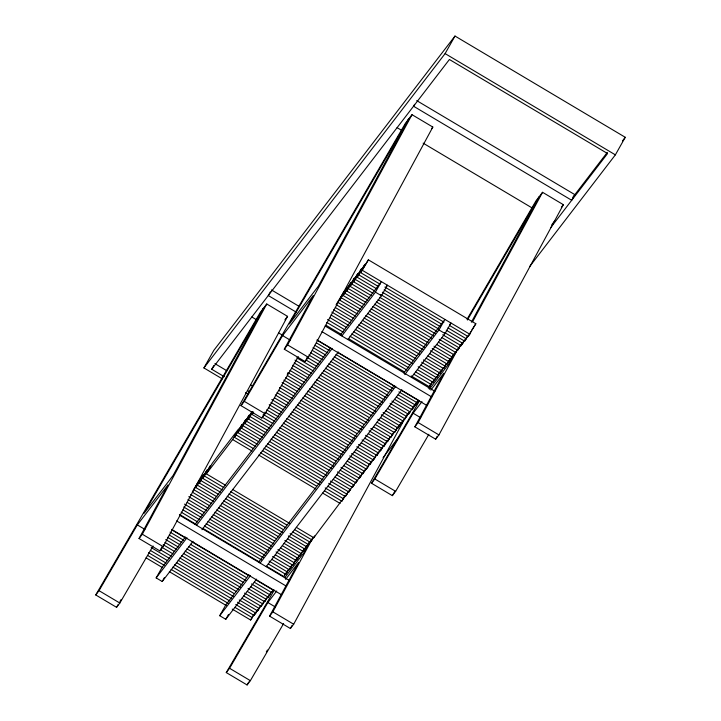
<?xml version="1.0" encoding="UTF-8"?>
<svg xmlns="http://www.w3.org/2000/svg" width="721" height="721" viewBox="0 0 721 721"><rect width="100%" height="100%" fill="white"/><g stroke="black" fill="none" stroke-linecap="round" stroke-linejoin="round"><path stroke-width="1.08" d="M95.74 594.951L260.173 312.563L266.752 303.992L287.562 316.366L163.144 546.608L159.855 550.889L139.045 538.515L168.02 484.9L137.323 524.906L99.029 590.67L95.74 594.951L116.55 607.325L119.839 603.044L153.068 545.986M139.045 538.515L142.334 534.234L266.752 303.992M159.855 550.889L161.441 547.969M241.003 405.644L405.436 123.255L412.015 114.684L432.825 127.058L308.408 357.292L305.118 361.582L284.308 349.207L313.284 295.583L282.587 335.589L244.293 401.354L241.003 405.644L261.813 418.018L265.103 413.728L298.332 356.67M284.308 349.207L287.598 344.917L412.015 114.684M305.118 361.582L307.227 357.679M405.283 417.702L293.681 624.224L290.392 628.514L269.582 616.14L298.557 562.524L285.597 579.414M309.543 542.183L303.667 553.061L284.75 577.719M269.582 616.14L272.871 611.85L312.914 537.74M290.392 628.514L291.969 625.585M467.037 319.268L535.973 200.88L542.553 192.3L563.362 204.683L438.945 434.916L435.655 439.206L414.845 426.823L443.821 373.208L430.861 390.106M454.275 353.858L448.931 363.745L429.337 389.286M471.381 322.206L539.263 196.59L467.406 319.989M414.845 426.823L418.135 422.542L457.114 350.406M472.597 321.746L542.553 192.3M435.655 439.206L437.232 436.277M222.293 378.867L203.917 367.935L213.804 350.379L454.996 36.05L625.26 137.296L615.364 154.853L529.719 266.473M224.258 376.704L211.722 369.251L213.831 365.502M270.393 291.789L268.284 295.538L296.25 312.166M193.372 490.199L199.978 479.294L192.291 492.119L211.659 503.628M195.806 487.54L203.493 474.724L195.806 487.54L215.164 499.058M199.311 482.971L206.999 470.155L199.311 482.971L218.67 494.489M202.817 478.402L210.505 465.577L202.817 478.402L222.176 489.91M206.323 473.832L212.262 463.297L238.57 429.004L232.64 439.54L206.323 473.832L225.691 485.341M414.602 104.356L413.548 106.23L571.699 200.276L574.862 194.652L416.711 100.607M203.917 367.935L445.109 53.606L454.996 36.05M234.388 437.25L242.085 424.435L234.388 437.25L253.756 448.768M193.048 541.327L162.216 581.505L156.16 577.909L162.099 567.373L185.396 537.01M237.903 432.681L245.591 419.856L237.903 432.681L257.262 444.19M241.409 428.103L249.096 415.287L241.409 428.103L260.768 439.621M264.283 435.051L244.915 423.533L252.026 411.475M244.915 423.533L252.071 411.673M267.788 430.473L248.43 418.964L252.206 412.259M248.43 418.964L252.882 411.889M271.294 425.904L251.935 414.395L253.017 412.475M162.216 581.505L164.37 577.674M355.489 316.177L336.13 304.659L343.818 291.843M339.636 300.089L347.333 287.273L339.636 300.089L359.004 311.607M343.151 295.52L350.839 282.695L343.151 295.52L362.51 307.029M346.657 290.942L354.344 278.126L346.657 290.942L366.016 302.459M350.163 286.372L357.85 273.556L350.163 286.372L369.522 297.89M353.669 281.803L361.365 268.978L353.669 281.803L373.036 293.312M357.183 277.234L364.871 264.409L357.183 277.234L376.542 288.742M380.048 284.173L360.689 272.655L368.377 259.839L475.833 323.738L468.145 336.554L449.751 325.622M360.689 272.655L368.377 259.839M341.853 335.914L375.425 292.158L381.364 281.623L340.249 335.202M347.901 339.51L381.481 295.754L387.411 285.219L385.356 287.895M256.613 579.125L225.781 619.303L219.725 615.707L225.664 605.171L248.961 574.808M225.781 619.303L228.476 614.517M232.234 609.083L250.629 620.024L253.332 615.238M250.629 620.024L254.54 613.904M235.749 604.513L254.143 615.455L256.838 610.66M254.143 615.455L258.055 609.335M239.255 599.944L257.649 610.876L260.344 606.091M257.649 610.876L261.02 605.721M243.734 595.943L261.155 606.307L264.391 600.566M261.155 606.307L264.526 601.152M247.24 591.373L264.661 601.738L266.824 597.907M264.661 601.738L268.041 596.573M250.746 586.804L268.176 597.159L270.33 593.329M268.176 597.159L271.547 592.004M254.261 582.226L271.682 592.59L273.304 589.715M284.362 575.043L285.444 573.132M285.579 573.718L283.957 576.593L266.536 566.228M268.293 563.939L285.714 574.304L288.409 569.518M285.714 574.304L289.085 569.148M271.799 559.37L289.22 569.734L291.924 564.94M289.22 569.734L292.591 564.57M275.305 554.8L292.735 565.156L295.97 559.415M292.735 565.156L297.178 558.081M277.846 549.645L296.241 560.587L298.936 555.801M296.241 560.587L300.152 554.467M282.326 545.653L299.747 556.017L301.91 552.187M299.747 556.017L304.199 548.942M284.858 540.507L303.253 551.439L306.497 545.698M303.253 551.439L307.164 545.328M288.373 535.928L306.767 546.869L309.462 542.084M306.767 546.869L310.679 540.75M292.843 531.936L310.273 542.3L312.968 537.515M310.273 542.3L313.644 537.136M296.358 527.366L313.779 537.722L314.861 535.811M313.779 537.722L341.709 500.563M324.423 490.785L341.844 501.149L345.08 495.408M341.844 501.149L345.215 495.994M404.733 374.605L438.99 329.957L444.929 319.421L403.814 373M327.929 486.215L345.35 496.58L347.513 492.749M345.35 496.58L349.802 489.505M330.47 481.069L348.865 492.001L350.478 489.135M348.865 492.001L352.776 485.891M334.95 477.068L352.371 487.432L353.993 484.557M352.371 487.432L356.823 480.357M337.482 471.922L355.877 482.863L356.958 480.943M355.877 482.863L359.788 476.743M340.997 467.352L359.391 478.293L362.086 473.499M359.391 478.293L363.303 472.174M345.467 463.36L362.897 473.715L365.592 468.929M362.897 473.715L366.268 468.56M348.982 458.781L366.403 469.146L369.098 464.36M366.403 469.146L370.855 462.071M351.524 453.635L369.909 464.576L372.072 460.746M369.909 464.576L373.82 458.457M355.994 449.643L373.424 459.998L376.659 454.257M411.466 377.308L445.046 333.553L450.976 323.017L449.607 324.801M373.424 459.998L377.876 452.923M358.535 444.487L376.93 455.429L379.625 450.643M376.93 455.429L381.382 448.354M362.041 439.918L380.436 450.859L382.599 447.029M380.436 450.859L384.347 444.74M365.556 435.349L383.942 446.281L387.186 440.54M383.942 446.281L387.862 440.171M369.062 430.779L387.456 441.712L390.151 436.926M387.456 441.712L390.827 436.556M373.541 426.778L390.962 437.142L393.657 432.357M390.962 437.142L394.333 431.978M377.047 422.209L394.468 432.573L397.704 426.823M394.468 432.573L397.839 427.409M380.553 417.639L397.974 427.995L400.137 424.164M397.974 427.995L401.894 421.884M383.094 412.484L401.489 423.425L403.102 420.55M401.489 423.425L404.86 418.27M387.574 408.492L404.995 418.856L407.689 414.061M404.995 418.856L409.447 411.781M390.106 403.345L408.501 414.278L409.582 412.367M408.501 414.278L412.412 408.167M394.585 399.344L412.015 409.708L414.71 404.923M412.015 409.708L415.386 404.553M398.091 394.775L415.521 405.139L418.216 400.344M415.521 405.139L418.351 400.939M428.337 388.177L430.5 384.347M411.159 375.911L429.554 386.853L432.249 382.058M429.554 386.853L433.465 380.733M415.638 371.919L433.06 382.274L435.754 377.489M433.06 382.274L436.43 377.119M418.18 366.764L436.565 377.705L439.81 371.955M436.565 377.705L440.486 371.585M421.686 362.194L440.08 373.136L442.775 368.341M440.08 373.136L443.451 367.971M426.165 358.202L443.586 368.557L446.281 363.772M443.586 368.557L446.957 363.402M429.671 353.623L447.092 363.988L450.328 358.247M447.092 363.988L450.463 358.833M432.212 348.477L450.598 359.418L453.302 354.624M450.598 359.418L454.518 353.299M436.683 344.485L454.113 354.84L455.726 351.974M454.113 354.84L458.565 347.774M439.224 339.339L457.619 350.271L460.854 344.53M457.619 350.271L462.071 343.196M442.73 334.76L461.125 345.701L463.288 341.871M461.125 345.701L465.036 339.582M446.245 330.191L464.639 341.132L467.334 336.337M464.639 341.132L468.01 335.968M468.145 336.554L470.84 331.768M471.922 329.848L475.833 323.738M116.55 607.325L118.244 604.414M119.938 601.503L121.074 599.566M261.813 418.018L264.643 413.16M287.246 374.343L288.373 372.406M283.596 623.602L250.376 680.66L247.087 684.95L226.277 672.576L274.304 590.093M226.277 672.576L229.566 668.286L267.861 602.531L276.729 590.968M247.087 684.95L248.781 682.039M266.301 651.955L267.428 650.018M428.86 434.294L395.64 491.352L392.35 495.642L371.54 483.259L419.568 400.777M371.54 483.259L374.83 478.978L413.124 413.214L421.992 401.66M392.35 495.642L394.612 491.758M211.722 369.251L449.408 59.492L607.56 153.537L550.709 227.629M284.93 319.8L287.562 316.366M431.509 128.771L432.825 127.058M251.935 414.395L253.684 412.106M194.985 524.509L330.66 347.702M156.16 577.909L186.991 537.722M196.59 525.221L332.255 348.414M201.952 529.719L338.311 352.01M258.551 562.308L394.225 385.501M219.725 615.707L250.557 575.52M260.155 563.02L395.82 386.213M266.202 566.625L401.876 389.809M561.389 207.251L563.362 204.683M551.817 224.691L554.557 221.122M572.807 197.338L607.298 152.383M406.86 415.089L408.915 412.412M414.097 405.662L418.207 400.299M271.682 592.59L273.439 590.301L256.009 579.945M622.52 140.865L625.26 137.296M383.085 457.574L398.154 437.926M445.109 53.606L615.364 154.853M397.1 127.662L401.921 130.528M423.137 143.146L532.107 207.945M362.447 270.375L469.894 334.274M384.888 287.048L443.938 322.161M358.932 274.944L378.3 286.453M384.104 289.914L441.216 323.873M447.993 327.902L466.388 338.843M382.346 292.194L440.432 326.739M355.426 279.514L374.785 291.032M380.598 294.483L438.683 329.019M444.487 332.48L462.882 343.412M375.425 292.158L381.481 295.754M438.99 329.957L445.046 333.553M379.814 297.34L436.926 331.309M351.92 284.083L371.279 295.601M378.056 299.63L435.169 333.598M441.946 337.626L459.376 347.982M376.299 301.919L433.42 335.878M348.414 288.661L367.773 300.17M374.55 304.199L431.663 338.167M438.44 342.196L455.861 352.56M372.793 306.488L428.941 339.879M344.899 293.231L364.267 304.749M371.036 308.777L428.157 342.736M433.961 346.188L452.355 357.129M369.287 311.057L426.399 345.026M341.394 297.8L360.752 309.318M367.53 313.347L424.651 347.315M430.455 350.767L448.85 361.699M365.781 315.636L422.894 349.595M337.888 302.378L357.246 313.887M364.024 317.916L421.136 351.884M427.913 355.913L445.344 366.277M362.266 320.205L419.388 354.164M335.346 307.525L353.741 318.457M360.518 322.494L416.666 355.877M423.434 359.905L441.829 370.846M333.589 309.814L351.983 320.746M358.761 324.774L415.873 358.743M331.84 312.094L350.235 323.035M357.003 327.064L414.124 361.023M420.902 365.06L438.323 375.416M331.047 314.96L348.477 325.315M355.255 329.353L412.367 363.312M330.263 317.817L346.72 327.604M353.497 331.633L409.645 365.024M417.387 369.63L434.817 379.994M327.541 319.529L344.971 329.894M351.749 333.922L408.861 367.881M326.757 322.395L343.214 332.174M349.991 336.202L407.104 370.17M413.881 374.199L431.302 384.563M271.447 289.923L299.413 306.551M325.973 325.252L341.457 334.463M348.234 338.491L404.382 371.883M325.081 326.009L434.907 391.314M321.917 331.633L431.735 396.938M317.384 340.123L330.939 348.18M337.707 352.209L392.891 385.023M401.606 390.205L418.063 399.993M316.852 340.06L426.67 405.364M316.6 342.98L329.182 350.469M335.959 354.498L393.071 388.457M398.884 391.909L417.27 402.85M314.843 345.269L327.424 352.749M334.202 356.778L391.314 390.746M313.085 347.558L325.676 355.038M332.453 359.067L388.592 392.458M396.343 397.064L413.764 407.419M312.301 350.415L323.918 357.328M330.696 361.356L387.808 395.315M251.836 316.97L256.658 319.836M278.838 333.03L282.695 335.319M282.587 335.589L290.157 340.096M413.124 413.214L420.685 417.711M310.544 352.704L322.161 359.608M328.938 363.636L386.059 397.604M391.863 401.056L410.258 411.997M308.795 354.984L320.412 361.897M327.19 365.926L384.302 399.885M287.598 344.917L308.408 357.292M418.135 422.542L438.945 434.916M307.038 357.274L318.655 364.177M325.432 368.215L382.545 402.174M389.322 406.202L406.752 416.567M306.254 360.139L316.898 366.466M323.675 370.495L380.796 404.463M296.755 357.814L315.149 368.755M321.926 372.784L379.039 406.743M385.816 410.781L403.237 421.136M294.997 360.103L313.392 371.036M320.169 375.073L376.317 408.456M294.213 362.96L311.643 373.325M318.412 377.353L375.533 411.321M381.337 414.773L399.731 425.714M292.465 365.25L309.886 375.614M316.663 379.643L373.775 413.602M291.672 368.116L308.128 377.894M314.906 381.932L372.027 415.891M377.831 419.343L396.226 430.284M289.923 370.396L306.38 380.183M313.157 384.212L369.296 417.603M288.166 372.685L304.623 382.472M311.4 386.501L368.512 420.46M375.29 424.489L392.72 434.853M287.382 375.542L302.865 384.753M309.642 388.781L366.764 422.749M285.624 377.831L301.117 387.042M307.894 391.07L364.042 424.462M370.81 428.49L389.205 439.431M283.876 380.12L299.359 389.331M306.137 393.36L363.249 427.319M282.118 382.4L297.611 391.611M304.379 395.64L361.5 429.608M368.278 433.636L385.699 444.001M281.334 385.266L295.853 393.9M302.631 397.929L359.743 431.897M279.577 387.547L294.096 396.19M300.873 400.218L357.021 433.6M364.763 438.206L382.193 448.57M278.793 390.412L292.347 398.47M299.125 402.498L356.237 436.466M277.035 392.702L290.59 400.759M297.367 404.787L354.48 438.756M361.257 442.784L378.687 453.139M275.287 394.982L288.833 403.048M295.61 407.077L352.731 441.036M274.494 397.848L287.084 405.328M293.862 409.357L350.974 443.325M356.778 446.777L375.172 457.718M214.885 363.627L226.457 370.513M250.566 384.852L252.494 385.996M271.772 399.56L285.327 407.617M292.104 411.646L348.252 445.037M270.988 402.417L283.569 409.907M290.347 413.935L347.468 447.894M354.245 451.923L371.666 462.287M247.402 390.467L249.331 391.611M269.23 404.706L281.821 412.187M288.598 416.215L345.71 450.183M245.51 392.675L248.412 394.396M268.446 407.563L280.063 414.476M286.841 418.504L343.953 452.464M349.766 455.924L368.161 466.857M266.698 409.852L278.315 416.756M285.083 420.794L342.205 454.753M264.94 412.142L276.558 419.045M283.335 423.074L340.447 457.042M347.225 461.07L364.646 471.435M244.293 401.354L265.103 413.728M374.83 478.978L395.64 491.352M263.183 414.422L274.8 421.334M281.578 425.363L338.699 459.322M262.399 417.288L273.052 423.615M279.829 427.652L335.968 461.034M343.719 465.64L361.14 476.004M278.072 429.932L335.184 463.9M250.178 416.675L269.537 428.193M276.314 432.221L333.435 466.181M340.213 470.209L357.634 480.574M274.566 434.502L331.678 468.47M246.672 421.253L266.031 432.762M272.808 436.791L328.956 470.182M336.698 474.788L354.128 485.152M271.051 439.08L328.172 473.039M243.166 425.823L262.525 437.332M269.303 441.36L326.415 475.328M333.192 479.357L350.613 489.721M267.545 443.649L323.693 477.041M239.651 430.392L259.019 441.91M265.788 445.939L322.909 479.898M328.713 483.358L347.107 494.291M264.039 448.219L321.151 482.187M236.146 434.961L255.504 446.479M262.282 450.508L319.403 484.476M325.207 487.928L343.602 498.86M260.533 452.797L316.681 486.179M232.64 439.54L251.999 451.049M258.776 455.077L315.888 489.045M322.666 493.074L340.096 503.438M232.459 489.37L289.581 523.338M204.575 476.112L223.934 487.63M230.711 491.659L286.859 525.041M294.601 529.647L312.022 540.011M228.954 493.939L286.075 527.907M201.06 480.682L220.428 492.2M227.205 496.228L283.344 529.62M290.121 533.648L308.516 544.58M225.448 498.517L282.56 532.477M197.554 485.26L216.913 496.769M223.69 500.798L280.811 534.766M287.589 538.794L305.01 549.159M221.942 503.087L279.054 537.055M194.048 489.829L213.407 501.347M220.184 505.376L276.332 538.758M284.074 543.364L301.504 553.728M218.427 507.656L274.575 541.047M190.542 494.399L209.901 505.917M216.679 509.945L273.791 543.913M280.568 547.942L297.989 558.297M188.785 496.688L208.144 508.197M214.921 512.234L272.033 546.194M188.001 499.554L206.395 510.486M213.173 514.515L270.285 548.483M276.089 551.935L294.483 562.876M187.217 502.411L204.638 512.775M211.415 516.804L268.527 550.763M184.495 504.123L202.88 515.055M209.658 519.093L266.779 553.052M272.583 556.504L290.978 567.445M183.702 506.98L201.132 517.345M207.909 521.373L265.022 555.341M182.918 509.846L199.375 519.634M206.152 523.662L263.264 557.621M269.077 561.082L287.472 572.014M181.16 512.135L197.617 521.914M204.394 525.951L261.516 559.911M179.412 514.415L195.869 524.203M202.646 528.232L259.758 562.2M179.817 515.326L289.644 580.63M176.654 520.941L286.471 586.245M171.589 529.376L281.406 594.681M171.787 529.863L185.342 537.92M192.119 541.949L248.267 575.34M170.039 532.143L183.585 540.209M190.362 544.238L246.51 577.62M169.246 535.009L181.836 542.489M188.614 546.518L245.726 580.486M251.53 583.938L269.924 594.879M167.497 537.298L180.079 544.779M186.856 548.807L243.004 582.198M165.74 539.578L178.33 547.068M185.099 551.096L242.22 585.055M248.024 588.507L266.419 599.448M137.323 524.906L144.894 529.403M267.861 602.531L275.422 607.028M164.956 542.444L176.573 549.348M183.35 553.377L240.463 587.345M163.198 544.725L174.815 551.637M181.593 555.666L238.705 589.634M244.518 593.086L262.913 604.018M142.334 534.234L163.144 546.608M272.871 611.85L293.681 624.224M161.45 547.014L173.067 553.926M179.835 557.955L235.983 591.337M160.657 549.88L171.31 556.206M178.087 560.235L234.235 593.626M241.977 598.232L259.398 608.596M151.167 547.554L169.552 558.496M176.33 562.524L233.451 596.483M150.374 550.42L167.804 560.776M174.581 564.813L231.693 598.772M237.497 602.224L255.892 613.165M148.625 552.701L166.046 563.065M172.824 567.094L229.936 601.062M147.832 555.567L164.289 565.354M171.066 569.383L228.187 603.342M234.965 607.379L252.386 617.735M146.084 557.856L162.54 567.634M169.318 571.672L226.43 605.631M99.029 590.67L119.839 603.044M229.566 668.286L250.376 680.66M263.462 308.282L173.13 475.436L144.083 513.298L263.462 308.282M408.726 118.965L318.394 286.129L289.346 323.99L408.726 118.965"/></g></svg>
